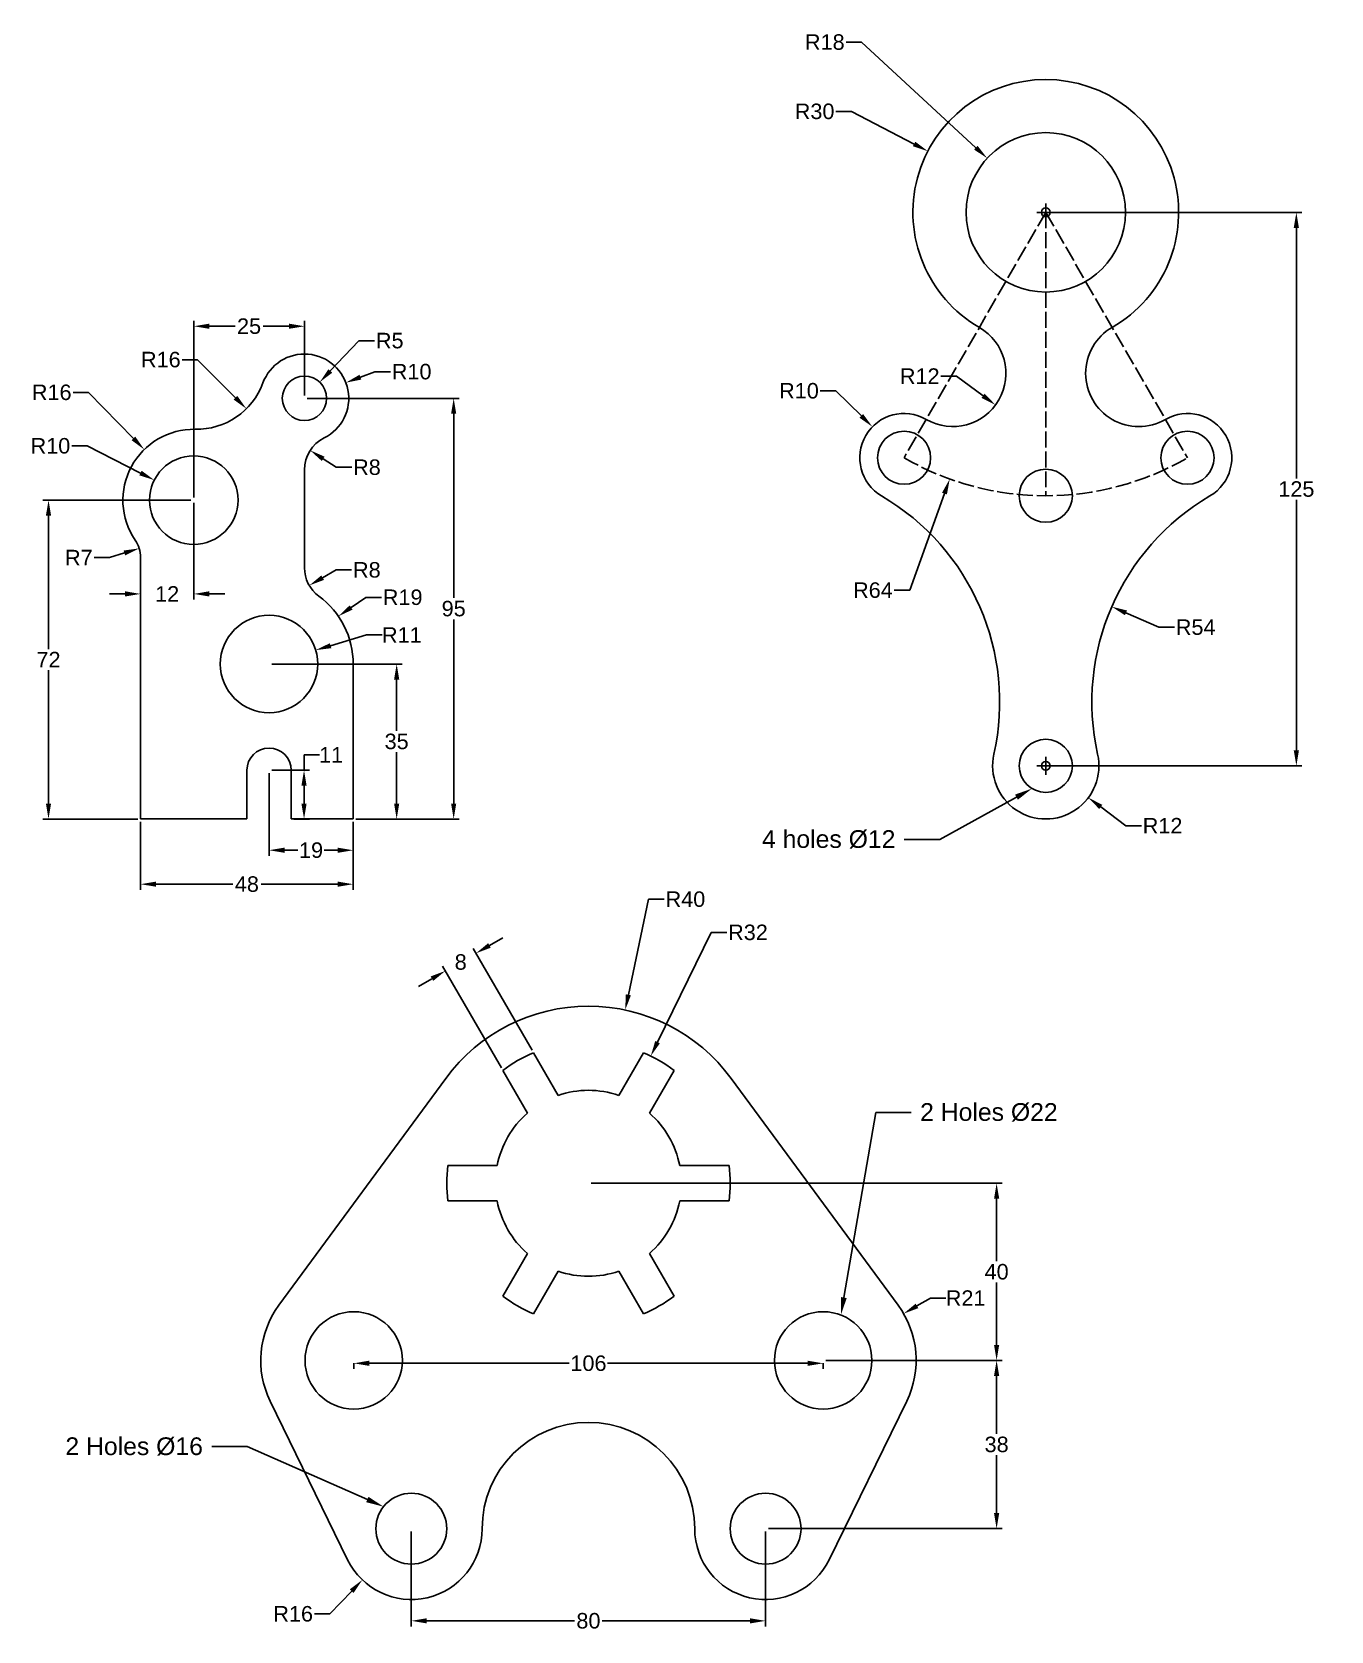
# Model space of a CAD drawing. Header units: millimetres. Extents: x 74 to 367, y -170 to 191.
import ezdxf
from ezdxf import colors
from ezdxf.entities.mleader import LeaderData, LeaderLine
from ezdxf.math import Vec2, Vec3

# ---------------------------------------------------------------- set-up
doc = ezdxf.new("R2010")
doc.units = ezdxf.units.MM
doc.header["$LTSCALE"] = 0.3
doc.header["$PDMODE"] = 34
doc.header["$PDSIZE"] = 2
doc.linetypes.add('ACAD_ISO02W100', pattern=[15, 12, -3])
doc.layers.add('dim', color=1, linetype='Continuous')
doc.layers.add('Layer1', color=6, linetype='ACAD_ISO02W100')
doc.styles.get("Standard").update_dxf_attribs({"font": 'arial.ttf'})
doc.dimstyles.new('ISO-25', dxfattribs={"dimtxt": 3.5, "dimasz": 3.5, "dimexe": 1.25, "dimexo": 0.625, "dimtad": 0, "dimtih": 1, "dimtoh": 1, "dimtxsty": 'Standard', "dimcen": 0, "dimadec": 0, "dimazin": 0, "dimtfac": 1, "dimtofl": 0, "dimtmove": 0, "dimatfit": 3, "dimfxl": 1, "dimarcsym": 0})

# ---------------------------------------------------------------- blocks, each defined once
blk = doc.blocks.new('*D2')
at = {"layer": 'Defpoints', "color": 0, "transparency": 16777216}
for p in [(135.51, 124.33), (135.51, 108.05), (110.51, 85.05)]:
    blk.add_point(p, dxfattribs=at)
at = {"layer": 'dim', "color": 0, "lineweight": -2, "transparency": 16777216}
for p, q in [((110.51, 85.68), (110.51, 125.58)), ((114.01, 124.33), (119.84, 124.33)), ((132.01, 124.33), (126.19, 124.33)), ((135.51, 108.68), (135.51, 125.58))]:
    blk.add_line(p, q, dxfattribs=at)
at = {"layer": 'dim', "color": 0, "transparency": 16777216}
for points in [[(114.01, 124.91), (114.01, 123.75), (110.51, 124.33)], [(132.01, 124.91), (132.01, 123.75), (135.51, 124.33)]]:
    blk.add_solid(points, dxfattribs=at)
at = {"layer": 'dim', "color": 0, "transparency": 16777216, "insert": (123.01, 124.33), "char_height": 3.5, "attachment_point": 5}
blk.add_mtext('25', dxfattribs=at)
blk = doc.blocks.new('*D3')
at = {"layer": 'Defpoints', "color": 0, "transparency": 16777216}
for p in [(110.51, 85.05), (77.72, 13.05), (98.51, 13.05)]:
    blk.add_point(p, dxfattribs=at)
at = {"layer": 'dim', "color": 0, "lineweight": -2, "transparency": 16777216}
for p, q in [((109.89, 85.05), (76.47, 85.05)), ((77.72, 81.55), (77.72, 51.44)), ((77.72, 16.55), (77.72, 46.67)), ((97.89, 13.05), (76.47, 13.05))]:
    blk.add_line(p, q, dxfattribs=at)
at = {"layer": 'dim', "color": 0, "transparency": 16777216}
for points in [[(77.13, 81.55), (78.3, 81.55), (77.72, 85.05)], [(77.13, 16.55), (78.3, 16.55), (77.72, 13.05)]]:
    blk.add_solid(points, dxfattribs=at)
at = {"layer": 'dim', "color": 0, "transparency": 16777216, "insert": (77.72, 49.05), "char_height": 3.5, "attachment_point": 5}
blk.add_mtext('72', dxfattribs=at)
blk = doc.blocks.new('*D4')
at = {"layer": 'Defpoints', "color": 0, "transparency": 16777216}
for p in [(110.51, 85.05), (98.51, 72.09), (98.51, 63.88)]:
    blk.add_point(p, dxfattribs=at)
at = {"layer": 'dim', "color": 0, "lineweight": -2, "transparency": 16777216}
for p, q in [((110.51, 84.43), (110.51, 62.63)), ((98.51, 71.47), (98.51, 62.63)), ((95.01, 63.88), (91.51, 63.88)), ((114.01, 63.88), (117.51, 63.88))]:
    blk.add_line(p, q, dxfattribs=at)
at = {"layer": 'dim', "color": 0, "transparency": 16777216}
for points in [[(95.01, 64.47), (95.01, 63.3), (98.51, 63.88)], [(114.01, 64.47), (114.01, 63.3), (110.51, 63.88)]]:
    blk.add_solid(points, dxfattribs=at)
at = {"layer": 'dim', "color": 0, "transparency": 16777216, "insert": (104.51, 63.88), "char_height": 3.5, "attachment_point": 5}
blk.add_mtext('12', dxfattribs=at)
blk = doc.blocks.new('*D5')
at = {"layer": 'Defpoints', "color": 0, "transparency": 16777216}
for p in [(98.51, 13.05), (146.51, 13.05), (146.51, -1.67)]:
    blk.add_point(p, dxfattribs=at)
at = {"layer": 'dim', "color": 0, "lineweight": -2, "transparency": 16777216}
for p, q in [((98.51, 12.43), (98.51, -2.92)), ((146.51, 12.43), (146.51, -2.92)), ((102.01, -1.67), (119.31, -1.67)), ((143.01, -1.67), (125.72, -1.67))]:
    blk.add_line(p, q, dxfattribs=at)
at = {"layer": 'dim', "color": 0, "transparency": 16777216}
for points in [[(102.01, -1.08), (102.01, -2.25), (98.51, -1.67)], [(143.01, -1.08), (143.01, -2.25), (146.51, -1.67)]]:
    blk.add_solid(points, dxfattribs=at)
at = {"layer": 'dim', "color": 0, "transparency": 16777216, "insert": (122.51, -1.67), "char_height": 3.5, "attachment_point": 5}
blk.add_mtext('48', dxfattribs=at)
blk = doc.blocks.new('*D6')
at = {"layer": 'Defpoints', "color": 0, "transparency": 16777216}
for p in [(127.51, 24.05), (146.51, 13.05), (127.51, 6)]:
    blk.add_point(p, dxfattribs=at)
at = {"layer": 'dim', "color": 0, "lineweight": -2, "transparency": 16777216}
for p, q in [((127.51, 23.43), (127.51, 4.75)), ((146.51, 12.43), (146.51, 4.75)), ((131.01, 6), (134.04, 6)), ((143.01, 6), (139.98, 6))]:
    blk.add_line(p, q, dxfattribs=at)
at = {"layer": 'dim', "color": 0, "transparency": 16777216}
for points in [[(131.01, 6.58), (131.01, 5.41), (127.51, 6)], [(143.01, 6.58), (143.01, 5.41), (146.51, 6)]]:
    blk.add_solid(points, dxfattribs=at)
at = {"layer": 'dim', "color": 0, "transparency": 16777216, "insert": (137.01, 6), "char_height": 3.5, "attachment_point": 5}
blk.add_mtext('19', dxfattribs=at)
blk = doc.blocks.new('*D7')
at = {"layer": 'Defpoints', "color": 0, "transparency": 16777216}
for p in [(127.51, 48.05), (146.51, 13.05), (156.33, 13.05)]:
    blk.add_point(p, dxfattribs=at)
at = {"layer": 'dim', "color": 0, "lineweight": -2, "transparency": 16777216}
for p, q in [((128.14, 48.05), (157.58, 48.05)), ((156.33, 44.55), (156.33, 32.97)), ((156.33, 16.55), (156.33, 28.14)), ((147.14, 13.05), (157.58, 13.05))]:
    blk.add_line(p, q, dxfattribs=at)
at = {"layer": 'dim', "color": 0, "transparency": 16777216}
for points in [[(155.75, 44.55), (156.92, 44.55), (156.33, 48.05)], [(155.75, 16.55), (156.92, 16.55), (156.33, 13.05)]]:
    blk.add_solid(points, dxfattribs=at)
at = {"layer": 'dim', "color": 0, "transparency": 16777216, "insert": (156.33, 30.55), "char_height": 3.5, "attachment_point": 5}
blk.add_mtext('35', dxfattribs=at)
blk = doc.blocks.new('*D8')
at = {"layer": 'Defpoints', "color": 0, "transparency": 16777216}
for p in [(135.51, 108.05), (169.21, 108.05), (146.51, 13.05)]:
    blk.add_point(p, dxfattribs=at)
at = {"layer": 'dim', "color": 0, "lineweight": -2, "transparency": 16777216}
for p, q in [((136.14, 108.05), (170.46, 108.05)), ((169.21, 104.55), (169.21, 62.97)), ((169.21, 16.55), (169.21, 58.14)), ((147.14, 13.05), (170.46, 13.05))]:
    blk.add_line(p, q, dxfattribs=at)
at = {"layer": 'dim', "color": 0, "transparency": 16777216}
for points in [[(168.63, 104.55), (169.79, 104.55), (169.21, 108.05)], [(168.63, 16.55), (169.79, 16.55), (169.21, 13.05)]]:
    blk.add_solid(points, dxfattribs=at)
at = {"layer": 'dim', "color": 0, "transparency": 16777216, "insert": (169.21, 60.55), "char_height": 3.5, "attachment_point": 5}
blk.add_mtext('95', dxfattribs=at)
blk = doc.blocks.new('*D9')
at = {"layer": 'Defpoints', "color": 0, "transparency": 16777216}
for p in [(127.51, 24.05), (135.42, 24.05), (132.51, 13.05)]:
    blk.add_point(p, dxfattribs=at)
at = {"layer": 'dim', "color": 0, "lineweight": -2, "transparency": 16777216}
for p, q in [((135.42, 24.05), (135.42, 27.55)), ((135.42, 27.55), (138.92, 27.55)), ((128.14, 24.05), (136.67, 24.05)), ((135.42, 16.55), (135.42, 20.55)), ((133.14, 13.05), (136.67, 13.05))]:
    blk.add_line(p, q, dxfattribs=at)
at = {"layer": 'dim', "color": 0, "transparency": 16777216}
for points in [[(134.83, 20.55), (136, 20.55), (135.42, 24.05)], [(134.83, 16.55), (136, 16.55), (135.42, 13.05)]]:
    blk.add_solid(points, dxfattribs=at)
at = {"layer": 'dim', "color": 0, "transparency": 16777216, "insert": (141.54, 27.55), "char_height": 3.5, "attachment_point": 5}
blk.add_mtext('11', dxfattribs=at)
blk = doc.blocks.new('*D10')
at = {"layer": 'Defpoints', "color": 0, "transparency": 16777216}
for p in [(101.6, 89.59), (110.51, 85.05)]:
    blk.add_point(p, dxfattribs=at)
at = {"layer": 'dim', "color": 0, "lineweight": -2, "transparency": 16777216}
for p, q in [((82.95, 97.31), (86.45, 97.31)), ((86.45, 97.31), (98.48, 91.18))]:
    blk.add_line(p, q, dxfattribs=at)
at = {"layer": 'dim', "color": 0, "transparency": 16777216}
blk.add_solid([(98.75, 91.7), (98.22, 90.66), (101.6, 89.59)], dxfattribs=at)
at = {"layer": 'dim', "color": 0, "transparency": 16777216, "insert": (78.15, 97.31), "char_height": 3.5, "attachment_point": 5}
blk.add_mtext('R10', dxfattribs=at)
blk = doc.blocks.new('*D11')
at = {"layer": 'Defpoints', "color": 0, "transparency": 16777216}
for p in [(99.33, 96.5), (110.51, 85.05)]:
    blk.add_point(p, dxfattribs=at)
at = {"layer": 'dim', "color": 0, "lineweight": -2, "transparency": 16777216}
for p, q in [((83.25, 109.39), (86.75, 109.39)), ((86.75, 109.39), (96.89, 99))]:
    blk.add_line(p, q, dxfattribs=at)
at = {"layer": 'dim', "color": 0, "transparency": 16777216}
blk.add_solid([(97.31, 99.41), (96.47, 98.6), (99.33, 96.5)], dxfattribs=at)
at = {"layer": 'dim', "color": 0, "transparency": 16777216, "insert": (78.44, 109.39), "char_height": 3.5, "attachment_point": 5}
blk.add_mtext('R16', dxfattribs=at)
blk = doc.blocks.new('*D12')
at = {"layer": 'Defpoints', "color": 0, "transparency": 16777216}
for p in [(111.12, 117.05), (122.4, 105.7)]:
    blk.add_point(p, dxfattribs=at)
at = {"layer": 'dim', "color": 0, "lineweight": -2, "transparency": 16777216}
for p, q in [((107.89, 116.78), (111.39, 116.78)), ((111.39, 116.78), (119.93, 108.19))]:
    blk.add_line(p, q, dxfattribs=at)
at = {"layer": 'dim', "color": 0, "transparency": 16777216}
blk.add_solid([(120.35, 108.6), (119.52, 107.77), (122.4, 105.7)], dxfattribs=at)
at = {"layer": 'dim', "color": 0, "transparency": 16777216, "insert": (103.08, 116.78), "char_height": 3.5, "attachment_point": 5}
blk.add_mtext('R16', dxfattribs=at)
blk = doc.blocks.new('*D13')
at = {"layer": 'Defpoints', "color": 0, "transparency": 16777216}
for p in [(138.95, 111.69), (135.51, 108.05)]:
    blk.add_point(p, dxfattribs=at)
at = {"layer": 'dim', "color": 0, "lineweight": -2, "transparency": 16777216}
for p, q in [((147.81, 121.07), (141.35, 114.23)), ((151.31, 121.07), (147.81, 121.07))]:
    blk.add_line(p, q, dxfattribs=at)
at = {"layer": 'dim', "color": 0, "transparency": 16777216}
blk.add_solid([(140.93, 114.63), (141.78, 113.83), (138.95, 111.69)], dxfattribs=at)
at = {"layer": 'dim', "color": 0, "transparency": 16777216, "insert": (154.77, 121.07), "char_height": 3.5, "attachment_point": 5}
blk.add_mtext('R5', dxfattribs=at)
blk = doc.blocks.new('*D14')
at = {"layer": 'Defpoints', "color": 0, "transparency": 16777216}
for p in [(144.87, 111.59), (135.51, 108.05)]:
    blk.add_point(p, dxfattribs=at)
at = {"layer": 'dim', "color": 0, "lineweight": -2, "transparency": 16777216}
for p, q in [((151.42, 114.06), (148.14, 112.83)), ((154.92, 114.06), (151.42, 114.06))]:
    blk.add_line(p, q, dxfattribs=at)
at = {"layer": 'dim', "color": 0, "transparency": 16777216}
blk.add_solid([(147.94, 113.37), (148.35, 112.28), (144.87, 111.59)], dxfattribs=at)
at = {"layer": 'dim', "color": 0, "transparency": 16777216, "insert": (159.72, 114.06), "char_height": 3.5, "attachment_point": 5}
blk.add_mtext('R10', dxfattribs=at)
blk = doc.blocks.new('*D15')
at = {"layer": 'Defpoints', "color": 0, "transparency": 16777216}
for p in [(138.06, 51.19), (127.51, 48.05)]:
    blk.add_point(p, dxfattribs=at)
at = {"layer": 'dim', "color": 0, "lineweight": -2, "transparency": 16777216}
for p, q in [((149.53, 54.61), (141.41, 52.19)), ((153.03, 54.61), (149.53, 54.61))]:
    blk.add_line(p, q, dxfattribs=at)
at = {"layer": 'dim', "color": 0, "transparency": 16777216}
blk.add_solid([(141.24, 52.75), (141.58, 51.63), (138.06, 51.19)], dxfattribs=at)
at = {"layer": 'dim', "color": 0, "transparency": 16777216, "insert": (157.5, 54.61), "char_height": 3.5, "attachment_point": 5}
blk.add_mtext('R11', dxfattribs=at)
blk = doc.blocks.new('*D17')
at = {"layer": 'Defpoints', "color": 0, "transparency": 16777216}
for p in [(143.16, 58.83), (127.51, 48.05)]:
    blk.add_point(p, dxfattribs=at)
at = {"layer": 'dim', "color": 0, "lineweight": -2, "transparency": 16777216}
for p, q in [((149.38, 63.11), (146.05, 60.81)), ((152.88, 63.11), (149.38, 63.11))]:
    blk.add_line(p, q, dxfattribs=at)
at = {"layer": 'dim', "color": 0, "transparency": 16777216}
blk.add_solid([(145.72, 61.29), (146.38, 60.33), (143.16, 58.83)], dxfattribs=at)
at = {"layer": 'dim', "color": 0, "transparency": 16777216, "insert": (157.69, 63.11), "char_height": 3.5, "attachment_point": 5}
blk.add_mtext('R19', dxfattribs=at)
blk = doc.blocks.new('*D19')
at = {"layer": 'Defpoints', "color": 0, "transparency": 16777216}
for p in [(143.51, 69.8), (136.6, 65.79)]:
    blk.add_point(p, dxfattribs=at)
at = {"layer": 'dim', "color": 0, "lineweight": -2, "transparency": 16777216}
for p, q in [((142.65, 69.3), (139.62, 67.54)), ((146.15, 69.3), (142.65, 69.3))]:
    blk.add_line(p, q, dxfattribs=at)
at = {"layer": 'dim', "color": 0, "transparency": 16777216}
blk.add_solid([(139.33, 68.05), (139.92, 67.04), (136.6, 65.79)], dxfattribs=at)
at = {"layer": 'dim', "color": 0, "transparency": 16777216, "insert": (149.6, 69.3), "char_height": 3.5, "attachment_point": 5}
blk.add_mtext('R8', dxfattribs=at)
blk = doc.blocks.new('*D21')
at = {"layer": 'Defpoints', "color": 0, "transparency": 16777216}
for p in [(136.81, 96.3), (143.51, 91.93)]:
    blk.add_point(p, dxfattribs=at)
at = {"layer": 'dim', "color": 0, "lineweight": -2, "transparency": 16777216}
for p, q in [((142.68, 92.48), (139.74, 94.39)), ((146.18, 92.48), (142.68, 92.48))]:
    blk.add_line(p, q, dxfattribs=at)
at = {"layer": 'dim', "color": 0, "transparency": 16777216}
blk.add_solid([(140.06, 94.88), (139.43, 93.9), (136.81, 96.3)], dxfattribs=at)
at = {"layer": 'dim', "color": 0, "transparency": 16777216, "insert": (149.63, 92.48), "char_height": 3.5, "attachment_point": 5}
blk.add_mtext('R8', dxfattribs=at)
blk = doc.blocks.new('*D22')
at = {"layer": 'Defpoints', "color": 0, "transparency": 16777216}
for p in [(98.2, 74.16), (91.51, 72.09)]:
    blk.add_point(p, dxfattribs=at)
at = {"layer": 'dim', "color": 0, "lineweight": -2, "transparency": 16777216}
for p, q in [((91.51, 72.09), (94.86, 73.13)), ((88.01, 72.09), (91.51, 72.09))]:
    blk.add_line(p, q, dxfattribs=at)
at = {"layer": 'dim', "color": 0, "transparency": 16777216}
blk.add_solid([(94.68, 73.68), (95.03, 72.57), (98.2, 74.16)], dxfattribs=at)
at = {"layer": 'dim', "color": 0, "transparency": 16777216, "insert": (84.57, 72.09), "char_height": 3.5, "attachment_point": 5}
blk.add_mtext('R7', dxfattribs=at)
blk = doc.blocks.new('*U23')
for p, q in [((-5.69, 4), (5.44, 4)), ((-5.69, -4), (5.44, -4))]:
    blk.add_line(p, q)
blk.add_arc((-26.31, 0), 32, 352.8192, 7.1808)
blk = doc.blocks.new('*U24')
at = {"color": 0, "linetype": 'ByBlock', "lineweight": -2, "transparency": 16777216}
for p, rotation in [((301.16, 115.66), 119.9999999999999), ((327.47, 115.66), 59.99999999999997), ((288.01, 92.88), 180), ((301.16, 70.1), 239.9999999999999), ((327.47, 70.1), 299.9999999999998)]:
    blk.add_blockref('*U23', p, dxfattribs=dict(at, rotation=rotation))
blk.add_blockref('*U23', (340.62, 92.88), dxfattribs=at)
blk = doc.blocks.new('*D25')
at = {"layer": 'Defpoints', "color": 0, "transparency": 16777216}
for p in [(276.28, 163.87), (302.91, 150.05)]:
    blk.add_point(p, dxfattribs=at)
at = {"layer": 'dim', "color": 0, "lineweight": -2, "transparency": 16777216}
for p, q in [((255.51, 172.84), (259.01, 172.84)), ((259.01, 172.84), (273.18, 165.48))]:
    blk.add_line(p, q, dxfattribs=at)
at = {"layer": 'dim', "color": 0, "transparency": 16777216}
blk.add_solid([(273.45, 166), (272.91, 164.97), (276.28, 163.87)], dxfattribs=at)
at = {"layer": 'dim', "color": 0, "transparency": 16777216, "insert": (250.71, 172.84), "char_height": 3.5, "attachment_point": 5}
blk.add_mtext('R30', dxfattribs=at)
blk = doc.blocks.new('*D26')
at = {"layer": 'Defpoints', "color": 0, "transparency": 16777216}
for p in [(289.69, 162.27), (302.91, 150.05)]:
    blk.add_point(p, dxfattribs=at)
at = {"layer": 'dim', "color": 0, "lineweight": -2, "transparency": 16777216}
for p, q in [((257.82, 188.49), (261.32, 188.49)), ((261.32, 188.49), (287.12, 164.65))]:
    blk.add_line(p, q, dxfattribs=at)
at = {"layer": 'dim', "color": 0, "transparency": 16777216}
blk.add_solid([(287.52, 165.07), (286.73, 164.22), (289.69, 162.27)], dxfattribs=at)
at = {"layer": 'dim', "color": 0, "transparency": 16777216, "insert": (253.01, 188.49), "char_height": 3.5, "attachment_point": 5}
blk.add_mtext('R18', dxfattribs=at)
blk = doc.blocks.new('*D27')
at = {"layer": 'Defpoints', "color": 0, "transparency": 16777216}
for p in [(263.77, 101.62), (270.91, 94.63)]:
    blk.add_point(p, dxfattribs=at)
at = {"layer": 'dim', "color": 0, "lineweight": -2, "transparency": 16777216}
for p, q in [((251.98, 109.74), (255.48, 109.74)), ((255.48, 109.74), (261.27, 104.07))]:
    blk.add_line(p, q, dxfattribs=at)
at = {"layer": 'dim', "color": 0, "transparency": 16777216}
blk.add_solid([(261.67, 104.49), (260.86, 103.66), (263.77, 101.62)], dxfattribs=at)
at = {"layer": 'dim', "color": 0, "transparency": 16777216, "insert": (247.18, 109.74), "char_height": 3.5, "attachment_point": 5}
blk.add_mtext('R10', dxfattribs=at)
blk = doc.blocks.new('*D28')
at = {"layer": 'Defpoints', "color": 0, "transparency": 16777216}
for p in [(302.91, 150.05), (281.23, 89.84)]:
    blk.add_point(p, dxfattribs=at)
at = {"layer": 'dim', "color": 0, "lineweight": -2, "transparency": 16777216}
for p, q in [((272.18, 64.72), (280.04, 86.55)), ((268.68, 64.72), (272.18, 64.72))]:
    blk.add_line(p, q, dxfattribs=at)
at = {"layer": 'dim', "color": 0, "transparency": 16777216}
blk.add_solid([(279.49, 86.74), (280.59, 86.35), (281.23, 89.84)], dxfattribs=at)
at = {"layer": 'dim', "color": 0, "transparency": 16777216, "insert": (263.88, 64.72), "char_height": 3.5, "attachment_point": 5}
blk.add_mtext('R64', dxfattribs=at)
blk = doc.blocks.new('*D29')
at = {"layer": 'Defpoints', "color": 0, "transparency": 16777216}
for p in [(317.81, 61), (367.32, 39.44)]:
    blk.add_point(p, dxfattribs=at)
at = {"layer": 'dim', "color": 0, "lineweight": -2, "transparency": 16777216}
for p, q in [((328.46, 56.36), (321.02, 59.6)), ((331.96, 56.36), (328.46, 56.36))]:
    blk.add_line(p, q, dxfattribs=at)
at = {"layer": 'dim', "color": 0, "transparency": 16777216}
blk.add_solid([(321.26, 60.14), (320.79, 59.07), (317.81, 61)], dxfattribs=at)
at = {"layer": 'dim', "color": 0, "transparency": 16777216, "insert": (336.76, 56.36), "char_height": 3.5, "attachment_point": 5}
blk.add_mtext('R54', dxfattribs=at)
blk = doc.blocks.new('*D30')
at = {"layer": 'Defpoints', "color": 0, "transparency": 16777216}
for p in [(302.91, 25.05), (312.53, 17.87)]:
    blk.add_point(p, dxfattribs=at)
at = {"layer": 'dim', "color": 0, "lineweight": -2, "transparency": 16777216}
for p, q in [((321, 11.54), (315.33, 15.78)), ((324.5, 11.54), (321, 11.54))]:
    blk.add_line(p, q, dxfattribs=at)
at = {"layer": 'dim', "color": 0, "transparency": 16777216}
blk.add_solid([(315.68, 16.25), (314.98, 15.31), (312.53, 17.87)], dxfattribs=at)
at = {"layer": 'dim', "color": 0, "transparency": 16777216, "insert": (329.29, 11.54), "char_height": 3.5, "attachment_point": 5}
blk.add_mtext('R12', dxfattribs=at)
blk = doc.blocks.new('*D32')
at = {"layer": 'Defpoints', "color": 0, "transparency": 16777216}
for p in [(281.91, 113.68), (291.57, 106.55)]:
    blk.add_point(p, dxfattribs=at)
at = {"layer": 'dim', "color": 0, "lineweight": -2, "transparency": 16777216}
for p, q in [((279.24, 113.07), (282.74, 113.07)), ((282.74, 113.07), (288.75, 108.63))]:
    blk.add_line(p, q, dxfattribs=at)
at = {"layer": 'dim', "color": 0, "transparency": 16777216}
blk.add_solid([(289.1, 109.1), (288.4, 108.16), (291.57, 106.55)], dxfattribs=at)
at = {"layer": 'dim', "color": 0, "transparency": 16777216, "insert": (274.45, 113.07), "char_height": 3.5, "attachment_point": 5}
blk.add_mtext('R12', dxfattribs=at)
blk = doc.blocks.new('*D33')
at = {"layer": 'Defpoints', "color": 0, "transparency": 16777216}
for p in [(302.91, 150.05), (302.91, 25.05), (359.5, 25.05)]:
    blk.add_point(p, dxfattribs=at)
at = {"layer": 'dim', "color": 0, "lineweight": -2, "transparency": 16777216}
for p, q in [((303.54, 150.05), (360.75, 150.05)), ((359.5, 146.55), (359.5, 89.97)), ((359.5, 28.55), (359.5, 85.14)), ((303.54, 25.05), (360.75, 25.05))]:
    blk.add_line(p, q, dxfattribs=at)
at = {"layer": 'dim', "color": 0, "transparency": 16777216}
for points in [[(358.91, 146.55), (360.08, 146.55), (359.5, 150.05)], [(358.91, 28.55), (360.08, 28.55), (359.5, 25.05)]]:
    blk.add_solid(points, dxfattribs=at)
at = {"layer": 'dim', "color": 0, "transparency": 16777216, "insert": (359.5, 87.55), "char_height": 3.5, "attachment_point": 5}
blk.add_mtext('125', dxfattribs=at)
blk = doc.blocks.new('*D34')
at = {"layer": 'Defpoints', "color": 0, "transparency": 16777216}
for p in [(159.64, -147.21), (239.64, -147.21), (239.64, -168.03)]:
    blk.add_point(p, dxfattribs=at)
at = {"layer": 'dim', "color": 0, "lineweight": -2, "transparency": 16777216}
for p, q in [((159.64, -147.84), (159.64, -169.28)), ((239.64, -147.84), (239.64, -169.28)), ((163.14, -168.03), (196.51, -168.03)), ((236.14, -168.03), (202.77, -168.03))]:
    blk.add_line(p, q, dxfattribs=at)
at = {"layer": 'dim', "color": 0, "transparency": 16777216}
for points in [[(163.14, -167.45), (163.14, -168.61), (159.64, -168.03)], [(236.14, -167.45), (236.14, -168.61), (239.64, -168.03)]]:
    blk.add_solid(points, dxfattribs=at)
at = {"layer": 'dim', "color": 0, "transparency": 16777216, "insert": (199.64, -168.03), "char_height": 3.5, "attachment_point": 5}
blk.add_mtext('80', dxfattribs=at)
blk = doc.blocks.new('*D35')
at = {"layer": 'Defpoints', "color": 0, "transparency": 16777216}
for p in [(146.64, -109.21), (252.64, -109.21), (252.64, -109.87)]:
    blk.add_point(p, dxfattribs=at)
at = {"layer": 'dim', "color": 0, "lineweight": -2, "transparency": 16777216}
for p, q in [((146.64, -109.84), (146.64, -111.12)), ((150.14, -109.87), (195.32, -109.87)), ((249.14, -109.87), (203.97, -109.87)), ((252.64, -109.84), (252.64, -111.12))]:
    blk.add_line(p, q, dxfattribs=at)
at = {"layer": 'dim', "color": 0, "transparency": 16777216}
for points in [[(150.14, -109.28), (150.14, -110.45), (146.64, -109.87)], [(249.14, -109.28), (249.14, -110.45), (252.64, -109.87)]]:
    blk.add_solid(points, dxfattribs=at)
at = {"layer": 'dim', "color": 0, "transparency": 16777216, "insert": (199.64, -109.87), "char_height": 3.5, "attachment_point": 5}
blk.add_mtext('106', dxfattribs=at)
blk = doc.blocks.new('*D36')
at = {"layer": 'Defpoints', "color": 0, "transparency": 16777216}
for p in [(199.64, -69.21), (252.64, -109.21), (291.81, -109.21)]:
    blk.add_point(p, dxfattribs=at)
at = {"layer": 'dim', "color": 0, "lineweight": -2, "transparency": 16777216}
for p, q in [((200.27, -69.21), (293.06, -69.21)), ((291.81, -72.71), (291.81, -86.8)), ((291.81, -105.71), (291.81, -91.63)), ((253.27, -109.21), (293.06, -109.21))]:
    blk.add_line(p, q, dxfattribs=at)
at = {"layer": 'dim', "color": 0, "transparency": 16777216}
for points in [[(291.23, -72.71), (292.4, -72.71), (291.81, -69.21)], [(291.23, -105.71), (292.4, -105.71), (291.81, -109.21)]]:
    blk.add_solid(points, dxfattribs=at)
at = {"layer": 'dim', "color": 0, "transparency": 16777216, "insert": (291.81, -89.21), "char_height": 3.5, "attachment_point": 5}
blk.add_mtext('40', dxfattribs=at)
blk = doc.blocks.new('*D37')
at = {"layer": 'Defpoints', "color": 0, "transparency": 16777216}
for p in [(252.64, -109.21), (239.64, -147.21), (291.81, -147.21)]:
    blk.add_point(p, dxfattribs=at)
at = {"layer": 'dim', "color": 0, "lineweight": -2, "transparency": 16777216}
for p, q in [((253.27, -109.21), (293.06, -109.21)), ((291.81, -112.71), (291.81, -125.8)), ((291.81, -143.71), (291.81, -130.63)), ((240.27, -147.21), (293.06, -147.21))]:
    blk.add_line(p, q, dxfattribs=at)
at = {"layer": 'dim', "color": 0, "transparency": 16777216}
for points in [[(291.23, -112.71), (292.4, -112.71), (291.81, -109.21)], [(291.23, -143.71), (292.4, -143.71), (291.81, -147.21)]]:
    blk.add_solid(points, dxfattribs=at)
at = {"layer": 'dim', "color": 0, "transparency": 16777216, "insert": (291.81, -128.21), "char_height": 3.5, "attachment_point": 5}
blk.add_mtext('38', dxfattribs=at)
blk = doc.blocks.new('*D38')
at = {"layer": 'Defpoints', "color": 0, "transparency": 16777216}
for p in [(174.26, -17.26), (187.23, -39.72), (180.3, -43.72)]:
    blk.add_point(p, dxfattribs=at)
at = {"layer": 'dim', "color": 0, "lineweight": -2, "transparency": 16777216}
for p, q in [((177.29, -15.51), (180.32, -13.76)), ((186.92, -39.18), (173.64, -16.17)), ((179.99, -43.18), (166.71, -20.17)), ((164.3, -23.01), (161.27, -24.76))]:
    blk.add_line(p, q, dxfattribs=at)
at = {"layer": 'dim', "color": 0, "transparency": 16777216}
for points in [[(177, -15), (177.59, -16.01), (174.26, -17.26)], [(164.01, -22.5), (164.59, -23.51), (167.33, -21.26)]]:
    blk.add_solid(points, dxfattribs=at)
at = {"layer": 'dim', "color": 0, "transparency": 16777216, "insert": (170.8, -19.26), "char_height": 3.5, "attachment_point": 5}
blk.add_mtext('8', dxfattribs=at)
blk = doc.blocks.new('*D39')
at = {"layer": 'Defpoints', "color": 0, "transparency": 16777216}
for p in [(213.72, -40.47), (199.64, -69.21)]:
    blk.add_point(p, dxfattribs=at)
at = {"layer": 'dim', "color": 0, "lineweight": -2, "transparency": 16777216}
for p, q in [((227.38, -12.57), (215.25, -37.33)), ((230.88, -12.57), (227.38, -12.57))]:
    blk.add_line(p, q, dxfattribs=at)
at = {"layer": 'dim', "color": 0, "transparency": 16777216}
blk.add_solid([(214.73, -37.07), (215.78, -37.59), (213.72, -40.47)], dxfattribs=at)
at = {"layer": 'dim', "color": 0, "transparency": 16777216, "insert": (235.67, -12.57), "char_height": 3.5, "attachment_point": 5}
blk.add_mtext('R32', dxfattribs=at)
blk = doc.blocks.new('*D40')
at = {"layer": 'Defpoints', "color": 0, "transparency": 16777216}
for p in [(207.94, -30.08), (199.64, -69.21)]:
    blk.add_point(p, dxfattribs=at)
at = {"layer": 'dim', "color": 0, "lineweight": -2, "transparency": 16777216}
for p, q in [((213.24, -5.07), (208.66, -26.66)), ((216.74, -5.07), (213.24, -5.07))]:
    blk.add_line(p, q, dxfattribs=at)
at = {"layer": 'dim', "color": 0, "transparency": 16777216}
blk.add_solid([(208.09, -26.54), (209.23, -26.78), (207.94, -30.08)], dxfattribs=at)
at = {"layer": 'dim', "color": 0, "transparency": 16777216, "insert": (221.54, -5.07), "char_height": 3.5, "attachment_point": 5}
blk.add_mtext('R40', dxfattribs=at)
blk = doc.blocks.new('*D41')
at = {"layer": 'Defpoints', "color": 0, "transparency": 16777216}
for p in [(159.64, -147.21), (148.59, -158.79)]:
    blk.add_point(p, dxfattribs=at)
at = {"layer": 'dim', "color": 0, "lineweight": -2, "transparency": 16777216}
for p, q in [((141.27, -166.46), (146.18, -161.32)), ((137.77, -166.46), (141.27, -166.46))]:
    blk.add_line(p, q, dxfattribs=at)
at = {"layer": 'dim', "color": 0, "transparency": 16777216}
blk.add_solid([(145.75, -160.91), (146.6, -161.72), (148.59, -158.79)], dxfattribs=at)
at = {"layer": 'dim', "color": 0, "transparency": 16777216, "insert": (132.96, -166.46), "char_height": 3.5, "attachment_point": 5}
blk.add_mtext('R16', dxfattribs=at)
blk = doc.blocks.new('*D42')
at = {"layer": 'Defpoints', "color": 0, "transparency": 16777216}
for p in [(270.8, -98.66), (252.64, -109.21)]:
    blk.add_point(p, dxfattribs=at)
at = {"layer": 'dim', "color": 0, "lineweight": -2, "transparency": 16777216}
for p, q in [((276.85, -95.14), (273.82, -96.9)), ((280.35, -95.14), (276.85, -95.14))]:
    blk.add_line(p, q, dxfattribs=at)
at = {"layer": 'dim', "color": 0, "transparency": 16777216}
blk.add_solid([(273.53, -96.4), (274.12, -97.41), (270.8, -98.66)], dxfattribs=at)
at = {"layer": 'dim', "color": 0, "transparency": 16777216, "insert": (284.82, -95.14), "char_height": 3.5, "attachment_point": 5}
blk.add_mtext('R21', dxfattribs=at)

msp = doc.modelspace()

# ---------------------------------------------------------------- linework, layer by layer
for p, q in [((135.514, 91.93), (135.514, 69.803)), ((98.514, 72.093), (98.514, 13.054)), ((146.514, 13.054), (146.514, 48.054)), ((122.514, 24.054), (122.514, 13.054)), ((132.514, 24.054), (132.514, 13.054)), ((110.514, 13.054), (98.514, 13.054)), ((110.514, 13.054), (122.514, 13.054)), ((132.514, 13.054), (146.514, 13.054)), ((129.724, -96.773), (167.417, -45.517)), ((269.56, -96.773), (231.866, -45.517)), ((127.773, -118.432), (145.266, -154.238)), ((271.51, -118.432), (254.018, -154.238))]:
    msp.add_line(p, q)
for centre, radius in [((302.912, 150.054), 18), ((135.514, 108.054), 5), ((270.912, 94.629), 6), ((334.912, 94.629), 6), ((110.514, 85.054), 10), ((302.912, 86.054), 6), ((127.514, 48.054), 11), ((302.912, 25.054), 6), ((146.642, -109.214), 11), ((252.642, -109.214), 11), ((159.642, -147.214), 8), ((239.642, -147.214), 8)]:
    msp.add_circle(centre, radius)
for centre, radius, start, end in [((302.912, 150.054), 30, 300, 240), ((281.912, 113.681), 12, 240, 60), ((323.912, 113.681), 12, 120, 300), ((135.514, 108.054), 10, 296.3878, 159.7612), ((111.119, 117.049), 16, 268.91621, 339.7612), ((270.912, 94.629), 10, 60, 239.57275), ((334.912, 94.629), 10, 300.42725, 120), ((110.514, 85.054), 16, 88.91621, 214.30115), ((143.514, 91.93), 8, 116.3878, 180), ((238.5, 39.443), 54, 347.4076, 59.57275), ((367.325, 39.443), 54, 120.42725, 192.5924), ((91.514, 72.093), 7, 0, 34.30115), ((143.514, 69.803), 8, 180, 233.6588), ((127.514, 48.054), 19, 0, 53.6588), ((127.514, 24.054), 5, 0, 180), ((302.912, 25.054), 12, 167.4076, 12.5924), ((199.642, -69.214), 40, 36.33033, 143.66967), ((199.642, -69.214), 21, 70.98058, 109.01942), ((199.642, -69.214), 21, 130.98058, 169.01942), ((199.642, -69.214), 21, 10.98058, 49.01942), ((199.642, -69.214), 21, 190.98058, 229.01942), ((199.642, -69.214), 21, 310.98058, 349.01942), ((199.642, -69.214), 21, 250.98058, 289.01942), ((146.642, -109.214), 21, 143.66967, 206.0377), ((252.642, -109.214), 21, 333.9623, 36.33033), ((199.642, -147.214), 24, 0, 180), ((159.642, -147.214), 16, 206.0377, 0), ((239.642, -147.214), 16, 180, 333.9623)]:
    msp.add_arc(centre, radius, start, end)
for p in [(302.912, 150.054), (302.912, 25.054)]:
    msp.add_point(p)
at = {"layer": 'Layer1'}
for q in [(270.912, 94.629), (334.912, 94.629), (302.912, 86.054)]:
    msp.add_line((302.912, 150.054), q, dxfattribs=at)
msp.add_arc((302.912, 150.054), 64, 240, 300, dxfattribs=at)

# ---------------------------------------------------------------- block references
msp.add_blockref('*U24', (-114.675, -162.093))

# ---------------------------------------------------------------- dimensions: what is measured, and where the dimension line sits
at = {"layer": 'dim'}
for center, mpoint, picture, middle in [((302.912, 150.054), (289.692, 162.27), '*D26', (253.01, 188.487)), ((302.912, 150.054), (276.284, 163.872), '*D25', (250.711, 172.835)), ((302.912, 150.054), (281.229, 89.839), '*D28', (263.883, 64.716)), ((135.514, 108.054), (138.948, 111.689), '*D13', (154.773, 121.071)), ((111.119, 117.049), (122.403, 105.705), '*D12', (103.081, 116.78)), ((270.912, 94.629), (263.767, 101.625), '*D27', (247.178, 109.74)), ((281.912, 113.681), (291.566, 106.553), '*D32', (274.448, 113.072)), ((110.514, 85.054), (99.335, 96.501), '*D11', (78.443, 109.388)), ((110.514, 85.054), (101.603, 89.593), '*D10', (78.152, 97.308)), ((143.514, 91.93), (136.811, 96.297), '*D21', (149.627, 92.476)), ((91.514, 72.093), (98.201, 74.163), '*D22', (84.567, 72.093)), ((143.514, 69.803), (136.596, 65.785), '*D19', (149.6, 69.301)), ((127.514, 48.054), (143.164, 58.828), '*D17', (157.69, 63.108)), ((367.325, 39.443), (317.813, 60.998), '*D29', (336.764, 56.361)), ((127.514, 48.054), (138.056, 51.194), '*D15', (157.498, 54.61)), ((302.912, 25.054), (312.526, 17.873), '*D30', (329.29, 11.542)), ((199.642, -69.214), (207.936, -30.084), '*D40', (221.54, -5.067)), ((199.642, -69.214), (213.715, -40.475), '*D39', (235.669, -12.568)), ((159.642, -147.214), (148.593, -158.786), '*D41', (132.965, -166.456))]:
    dim = msp.add_radius_dim(center=center, mpoint=mpoint, dimstyle='ISO-25', dxfattribs=at)
    dim.commit()
    dim.dimension.update_dxf_attribs({"geometry": picture, "text_midpoint": middle, "dimtype": 164})
for base, p1, p2, picture, middle in [((359.497, 25.054), (302.912, 150.054), (302.912, 25.054), '*D33', (359.497, 87.554)), ((169.211, 108.054), (146.514, 13.054), (135.514, 108.054), '*D8', (169.211, 60.554)), ((77.716, 13.054), (110.514, 85.054), (98.514, 13.054), '*D3', (77.716, 49.054)), ((156.334, 13.054), (127.514, 48.054), (146.514, 13.054), '*D7', (156.334, 30.554)), ((135.415, 24.054), (132.514, 13.054), (127.514, 24.054), '*D9', (141.544, 27.554)), ((291.813, -109.214), (199.642, -69.214), (252.642, -109.214), '*D36', (291.813, -89.214)), ((291.813, -147.214), (252.642, -109.214), (239.642, -147.214), '*D37', (291.813, -128.214))]:
    dim = msp.add_linear_dim(base=base, p1=p1, p2=p2, angle=90, dimstyle='ISO-25', dxfattribs=at)
    dim.commit()
    dim.dimension.update_dxf_attribs({"geometry": picture, "text_midpoint": middle})
for base, p1, p2, picture, middle in [((135.514, 124.33), (110.514, 85.054), (135.514, 108.054), '*D2', (123.014, 124.33)), ((98.514, 63.884), (110.514, 85.054), (98.514, 72.093), '*D4', (104.514, 63.884)), ((146.514, -1.665), (98.514, 13.054), (146.514, 13.054), '*D5', (122.514, -1.665))]:
    dim = msp.add_linear_dim(base=base, p1=p1, p2=p2, dimstyle='ISO-25', dxfattribs=at)
    dim.commit()
    dim.dimension.update_dxf_attribs({"geometry": picture, "text_midpoint": middle, "dimtype": 160})
for center, mpoint, picture, middle in [((135.514, 108.054), (144.868, 111.59), '*D14', (159.717, 114.065)), ((252.642, -109.214), (270.797, -98.66), '*D42', (284.818, -95.142))]:
    dim = msp.add_radius_dim(center=center, mpoint=mpoint, dimstyle='ISO-25', dxfattribs=at)
    dim.commit()
    dim.dimension.update_dxf_attribs({"geometry": picture, "text_midpoint": middle})
for base, p1, p2, picture, middle in [((127.514, 5.995), (146.514, 13.054), (127.514, 24.054), '*D6', (137.014, 5.995)), ((252.642, -109.866), (146.642, -109.214), (252.642, -109.214), '*D35', (199.642, -109.866)), ((239.642, -168.03), (159.642, -147.214), (239.642, -147.214), '*D34', (199.642, -168.03))]:
    dim = msp.add_linear_dim(base=base, p1=p1, p2=p2, dimstyle='ISO-25', dxfattribs=at)
    dim.commit()
    dim.dimension.update_dxf_attribs({"geometry": picture, "text_midpoint": middle})
dim = msp.add_aligned_dim(p1=(180.303, -43.719), p2=(187.231, -39.719), distance=25.938, dimstyle='ISO-25', dxfattribs=at)
dim.commit()
dim.dimension.update_dxf_attribs({"geometry": '*D38', "text_midpoint": (170.798, -19.256)})

# ---------------------------------------------------------------- leaders
ml = msp.add_multileader_mtext('Standard', dxfattribs=at)
ml.set_content('4 holes %%C12', color=256)
ml.set_leader_properties()
ml.build(insert=Vec2(0, 0))
ctx = ml.context
ctx.base_point, ctx.plane_origin = Vec3(237.196, 8.445), Vec3(299.804, 19.922)
ctx.text_align_type = 2
notes = []
notes.append((ctx, [(0, (1, 1, 0), (278.964, 8.445), (-1, 0), 8, [(0, [(299.804, 19.922)], 0, [])])]))
ctx.mtext.insert, ctx.mtext.alignment, ctx.mtext.flow_direction = Vec3(268.964, 10.525), 3, 5
ml = msp.add_multileader_mtext('Standard', dxfattribs=at)
ml.set_content('2 Holes %%C22', color=256)
ml.set_leader_properties()
ml.build(insert=Vec2(0, 0))
ctx = ml.context
ctx.base_point, ctx.plane_origin = Vec3(272.545, -53.196), Vec3(256.638, -98.966)
notes.append((ctx, [(0, (1, 1, 0), (264.545, -53.196), (1, 0), 8, [(0, [(256.638, -98.966)], 0, [])])]))
ctx.mtext.insert, ctx.mtext.flow_direction = Vec3(274.545, -51.116), 5
ml = msp.add_multileader_mtext('Standard', dxfattribs=at)
ml.set_content('2 Holes %%C16', color=256)
ml.set_leader_properties()
ml.build(insert=Vec2(0, 0))
ctx = ml.context
ctx.base_point, ctx.plane_origin = Vec3(79.948, -128.675), Vec3(153.376, -142.241)
ctx.text_align_type = 2
notes.append((ctx, [(0, (1, 1, 0), (122.589, -128.675), (-1, 0), 8, [(0, [(153.376, -142.241)], 0, [])])]))
ctx.mtext.insert, ctx.mtext.alignment, ctx.mtext.flow_direction = Vec3(112.589, -126.594), 3, 5
for ctx, leaders in notes:
    for number, flags, end, landing, length, lines in leaders:
        leader = LeaderData()
        leader.index, (leader.has_last_leader_line, leader.has_dogleg_vector, leader.attachment_direction) = number, flags
        leader.last_leader_point, leader.dogleg_vector, leader.dogleg_length = Vec3(end), Vec3(landing), length
        for number, points, colour, breaks in lines:
            line = LeaderLine()
            line.index, line.vertices, line.color, line.breaks = number, Vec3.list(points), colors.encode_raw_color(colour), breaks
            leader.lines.append(line)
        ctx.leaders.append(leader)

doc.saveas('drawing.dxf')
